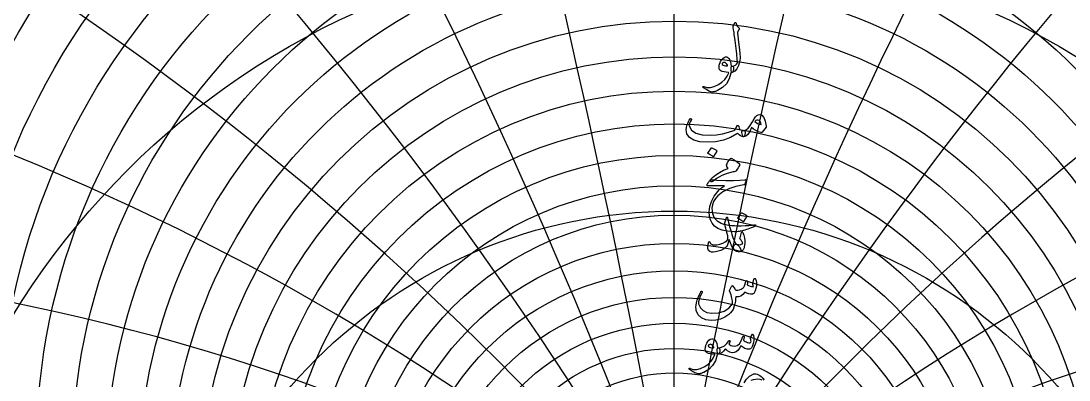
# Model space of a CAD drawing. Header units: millimetres. Extents: x -80 to 80, y -80 to 82.
# Drawn here: x -43.8 to 26.5, y 22.6 to 46.7 of the extents above; entities that cross this region are included whole.
import ezdxf

# ---------------------------------------------------------------- set-up
doc = ezdxf.new("R2010")
doc.units = ezdxf.units.MM
for name, color, linetype in [('CUT_OUTER', 1, 'Continuous'), ('ENGRAVE', 7, 'Continuous'), ('ENGRAVE_FINE', 8, 'Continuous'), ('TEXT', 5, 'Continuous')]:
    doc.layers.add(name, color=color, linetype=linetype)

msp = doc.modelspace()

# ---------------------------------------------------------------- linework, layer by layer
at = {"layer": 'CUT_OUTER'}
for centre, radius, start, end in [((-0.0002, -0.0002), 80.3699, 149.413866, 87.803582), ((-0.0008, 0.0008), 80.3689, 92.195702, 149.41427)]:
    msp.add_arc(centre, radius, start, end, dxfattribs=at)
at = {"layer": 'ENGRAVE'}
msp.add_lwpolyline([(0, -79.2), (0, 79.2)], dxfattribs=at)
for centre, radius in [((0, 0), 79.2), ((0, 17.9864), 42.7145), ((0, 0), 51.8435), ((0, 14.9176), 31.7625), ((0, 13.0112), 22.6198), ((0, 0), 33.9362), ((0, 11.8493), 14.5663)]:
    msp.add_circle(centre, radius, dxfattribs=at)
for centre, radius, start, end in [((0, 23.0822), 56.7498, 105.921623, 74.078377), ((-6.4344, 24.0136), 57.4961, 139.754846, 270.861531), ((6.4344, 24.0136), 57.4961, 269.138469, 40.245154), ((-14.2744, 24.724), 59.1843, 174.656822, 279.54217), ((14.2744, 24.724), 59.1843, 260.45783, 5.343178)]:
    msp.add_arc(centre, radius, start, end, dxfattribs=at)
at = {"layer": 'ENGRAVE_FINE'}
for centre, radius in [((0, 21.8315), 53.6012), ((0, 20.7123), 50.6441), ((0, 19.7075), 47.8562), ((0, 18.8029), 45.2185), ((0, 17.2479), 40.3301), ((0, 16.5787), 38.053), ((0, 15.9713), 35.8722), ((0, 15.4194), 33.7782), ((0, 14.4609), 29.8176), ((0, 14.0453), 27.9367), ((0, 13.6672), 26.1137), ((0, 13.3234), 24.3431), ((0, 12.7282), 20.9394), ((0, 12.4722), 19.2975), ((0, 12.2414), 17.6904), ((0, 12.0343), 16.1144), ((0, 11.6853), 13.0428), ((0, 11.5411), 11.5411)]:
    msp.add_circle(centre, radius, dxfattribs=at)
for centre, radius, start, end in [((-722.8731, -116.4424), 734.0246, 6.5036194, 15.341957), ((-722.8731, -116.4424), 734.0246, 6.5036194, 15.341957), ((722.8731, -116.4424), 734.0246, 164.658043, 173.4963806), ((722.8731, -116.4424), 734.0246, 164.658043, 173.4963806), ((-350.1991, -116.4424), 372.6741, 13.064756, 30.381405), ((-350.1991, -116.4424), 372.6741, 13.064756, 30.381405), ((350.1991, -116.4424), 372.6741, 149.618595, 166.935244), ((350.1991, -116.4424), 372.6741, 149.618595, 166.935244), ((-220.7707, -116.4424), 254.9241, 19.742202, 44.842633), ((-220.7707, -116.4424), 254.9241, 19.742202, 44.842633), ((220.7707, -116.4424), 254.9241, 135.157367, 160.257798), ((220.7707, -116.4424), 254.9241, 135.157367, 160.257798), ((-151.9033, -116.4424), 198.2957, 26.597292, 58.53821), ((-151.9033, -116.4424), 198.2957, 26.597292, 58.53821), ((151.9033, -116.4424), 198.2957, 121.46179, 153.402708), ((151.9033, -116.4424), 198.2957, 121.46179, 153.402708), ((-106.9533, -116.4424), 166.3899, 33.695116, 71.360537), ((-106.9533, -116.4424), 166.3899, 33.695116, 71.360537), ((106.9533, -116.4424), 166.3899, 108.639463, 146.304884), ((106.9533, -116.4424), 166.3899, 108.639463, 146.304884), ((-73.5902, -116.4424), 147.1805, 41.105625, 83.276844), ((-73.5902, -116.4424), 147.1805, 41.105625, 83.276844), ((73.5902, -116.4424), 147.1805, 96.723156, 138.894375), ((73.5902, -116.4424), 147.1805, 96.723156, 138.894375)]:
    msp.add_arc(centre, radius, start, end, dxfattribs=at)
at = {"layer": 'TEXT'}
for points in [[(3.9579, 46.3318), (3.9895, 46.4082), (4.0141, 46.4688), (4.0316, 46.5136), (4.0422, 46.5426), (4.0504, 46.561), (4.0609, 46.5742), (4.0738, 46.5821), (4.089, 46.5847), (4.1063, 46.5818), (4.1206, 46.573), (4.1321, 46.5584), (4.1405, 46.5379), (4.1795, 46.4375), (4.226, 46.347), (4.2802, 46.2665), (4.3419, 46.1959), (4.3592, 46.1734), (4.3642, 46.1479), (4.3569, 46.1195), (4.3373, 46.0882), (4.2342, 45.943), (4.2412, 45.878), (4.2483, 45.8142), (4.2553, 45.7516), (4.2623, 45.6901), (4.2693, 45.6298), (4.2764, 45.5706), (4.2834, 45.5127), (4.2904, 45.4559), (4.3551, 44.9301), (4.3946, 44.5191), (4.409, 44.2229), (4.3982, 44.0414), (4.3097, 43.712), (4.1944, 43.4688), (4.0521, 43.3116), (3.8829, 43.2404), (3.8782, 43.2404), (3.8736, 43.2404), (3.8689, 43.2404), (3.8642, 43.2404), (3.8364, 43.2668), (3.8185, 43.3271), (3.8106, 43.4213), (3.8127, 43.5496), (3.8171, 43.597), (3.8302, 43.6315), (3.8522, 43.6532), (3.8829, 43.662), (4.0018, 43.6857), (4.1007, 43.7287), (4.1798, 43.7911), (4.2389, 43.8727), (4.235, 43.9708), (4.2278, 44.0823), (4.2174, 44.2073), (4.2038, 44.3458), (4.1872, 44.4972), (4.1681, 44.6608), (4.1463, 44.8367), (4.1218, 45.025), (4.0993, 45.21), (4.0785, 45.3763), (4.0595, 45.5238), (4.0422, 45.6526), (4.0273, 45.7627), (4.0152, 45.854), (4.0062, 45.9266), (4, 45.9805), (3.9532, 46.2475), (3.9517, 46.2738), (3.952, 46.2966), (3.9541, 46.316), (3.9579, 46.3318)], [(3.7893, 43.1889), (3.6795, 42.8034), (3.4953, 42.4805), (3.2368, 42.2202), (2.904, 42.0226), (2.8575, 42.0026), (2.8115, 41.9846), (2.7661, 41.9686), (2.7213, 41.9547), (2.6774, 41.9431), (2.6347, 41.9342), (2.5931, 41.9279), (2.5527, 41.9243), (2.452, 41.9386), (2.3185, 41.991), (2.1522, 42.0815), (1.9532, 42.21), (1.9318, 42.2284), (1.9192, 42.2463), (1.9154, 42.2635), (1.9204, 42.2802), (1.9315, 42.2931), (1.9461, 42.299), (1.9643, 42.2978), (1.986, 42.2896), (2.1929, 42.2226), (2.4251, 42.2229), (2.6824, 42.2905), (2.9649, 42.4254), (3.1956, 42.582), (3.3864, 42.7662), (3.5375, 42.9778), (3.6487, 43.217), (3.6479, 43.2255), (3.6452, 43.2322), (3.6408, 43.2372), (3.6347, 43.2404), (3.4734, 43.2498), (3.3361, 43.2685), (3.2228, 43.2966), (3.1335, 43.3341), (3.0644, 43.3921), (3.0211, 43.4723), (3.0035, 43.5747), (3.0117, 43.6994), (3.0144, 43.716), (3.0176, 43.7328), (3.0214, 43.7499), (3.0258, 43.7674), (3.0308, 43.7854), (3.0363, 43.8042), (3.0425, 43.824), (3.0492, 43.8446), (3.1042, 43.9784), (3.171, 44.0894), (3.2494, 44.1775), (3.3396, 44.2428), (3.4318, 44.2785), (3.5164, 44.2779), (3.5934, 44.241), (3.6628, 44.1678), (3.7234, 44.066), (3.7693, 43.9477), (3.8007, 43.813), (3.8174, 43.662), (3.8266, 43.6621), (3.8355, 43.6626), (3.8441, 43.6633), (3.8525, 43.6643), (3.8608, 43.6653), (3.8695, 43.6661), (3.8784, 43.6665), (3.8876, 43.6667), (3.9192, 43.6599), (3.9438, 43.6397), (3.9614, 43.6061), (3.9719, 43.5589), (3.9763, 43.5071), (3.9754, 43.4547), (3.9693, 43.4017), (3.9579, 43.3482), (3.9429, 43.301), (3.9263, 43.2674), (3.9078, 43.2472), (3.8876, 43.2404), (3.7986, 43.2404), (3.798, 43.2319), (3.7963, 43.2205), (3.7934, 43.2062), (3.7893, 43.1889)], [(3.5644, 43.7135), (3.5152, 43.7993), (3.4614, 43.8599), (3.4028, 43.8953), (3.3396, 43.9055), (3.3018, 43.8956), (3.2682, 43.8798), (3.2386, 43.8581), (3.2131, 43.8306), (3.2049, 43.816), (3.2038, 43.8001), (3.2096, 43.7832), (3.2225, 43.765), (3.2708, 43.7226), (3.3408, 43.6936), (3.4324, 43.6781), (3.5457, 43.676), (3.5574, 43.6784), (3.5644, 43.6854), (3.5668, 43.6971), (3.5644, 43.7135)], [(1.0679, 40.1146), (1.0846, 40.1327), (1.1019, 40.1404), (1.1197, 40.1374), (1.1382, 40.124), (1.1522, 40.1064), (1.1569, 40.0865), (1.1522, 40.0642), (1.1382, 40.0397), (1.0668, 39.929), (1.0211, 39.8265), (1.0012, 39.7323), (1.007, 39.6462), (1.1537, 39.3634), (1.4391, 39.1661), (1.8633, 39.0543), (2.4262, 39.0279), (2.844, 39.0587), (3.2448, 39.1228), (3.6285, 39.2203), (3.9953, 39.3511), (4.06, 39.3895), (4.1136, 39.4483), (4.1561, 39.5276), (4.1874, 39.6275), (4.1979, 39.6559), (4.2155, 39.6755), (4.2401, 39.6863), (4.2717, 39.6884), (4.2942, 39.6787), (4.3103, 39.6591), (4.32, 39.6295), (4.3232, 39.59), (4.3452, 39.4922), (4.4064, 39.419), (4.5068, 39.3704), (4.6464, 39.3464), (4.6968, 39.3353), (4.7307, 39.3066), (4.7483, 39.2604), (4.7494, 39.1966), (4.7325, 39.0777), (4.7096, 38.9928), (4.6809, 38.9419), (4.6464, 38.9249), (4.5436, 38.9384), (4.4462, 38.9788), (4.354, 39.0461), (4.267, 39.1404), (4.2597, 39.1442), (4.2471, 39.1415), (4.2292, 39.1324), (4.2061, 39.1169), (3.7693, 38.871), (3.2928, 38.6954), (2.7764, 38.59), (2.2202, 38.5549), (1.7061, 38.59), (1.3068, 38.6954), (1.0223, 38.871), (0.8525, 39.1169), (0.8138, 39.2542), (0.8009, 39.3945), (0.8138, 39.5376), (0.8525, 39.6837), (0.9046, 39.8195), (0.9579, 39.9366), (1.0123, 40.035), (1.0679, 40.1146)], [(5.7331, 40.4144), (5.8797, 40.3623), (6.0012, 40.2153), (6.0975, 39.9735), (6.1687, 39.6368), (6.1713, 39.6125), (6.1698, 39.5912), (6.1643, 39.5727), (6.1546, 39.5572), (5.897, 39.234), (5.8791, 39.2144), (5.8584, 39.2024), (5.8346, 39.198), (5.808, 39.2012), (5.6329, 39.261), (5.4684, 39.3371), (5.3144, 39.4296), (5.171, 39.5385), (5.0554, 39.27), (4.9286, 39.0783), (4.7907, 38.9632), (4.6417, 38.9249), (4.625, 38.931), (4.6078, 38.9495), (4.5899, 38.9802), (4.5715, 39.0233), (4.5431, 39.1298), (4.5328, 39.2153), (4.5407, 39.2797), (4.5668, 39.323), (4.582, 39.3333), (4.5996, 39.3406), (4.6195, 39.345), (4.6417, 39.3464), (4.7483, 39.3646), (4.8525, 39.4144), (4.9544, 39.4957), (5.0539, 39.6087), (5.0975, 39.6743), (5.1628, 39.782), (5.2497, 39.9319), (5.3583, 40.124), (5.4432, 40.251), (5.534, 40.3418), (5.6306, 40.3962), (5.7331, 40.4144)], [(5.3958, 39.9553), (5.4836, 39.8822), (5.5832, 39.8219), (5.6944, 39.7744), (5.8174, 39.7399), (5.8106, 39.8321), (5.7858, 39.9073), (5.7427, 39.9656), (5.6815, 40.0069), (5.611, 40.0282), (5.5398, 40.0268), (5.4681, 40.0025), (5.3958, 39.9553)], [(2.4871, 38.1708), (2.493, 38.1766), (2.5012, 38.1802), (2.5117, 38.1813), (2.5246, 38.1802), (2.6156, 38.1433), (2.7014, 38.0982), (2.7819, 38.0449), (2.8572, 37.9834), (2.8645, 37.9741), (2.8677, 37.9647), (2.8668, 37.9553), (2.8618, 37.946), (2.6417, 37.59), (2.6335, 37.5815), (2.623, 37.5795), (2.6101, 37.5838), (2.5949, 37.5947), (2.5817, 37.604), (2.5609, 37.6181), (2.5325, 37.6368), (2.4965, 37.6602), (2.4523, 37.6884), (2.3993, 37.7211), (2.3375, 37.7586), (2.267, 37.8008), (2.2576, 37.8078), (2.2529, 37.8148), (2.2529, 37.8218), (2.2576, 37.8289)], [(3.9532, 36.5606), (3.5439, 36.4538), (3.1827, 36.3159), (2.8695, 36.147), (2.6042, 35.947), (2.5635, 35.9163), (2.5258, 35.899), (2.4909, 35.8952), (2.459, 35.9049), (2.4219, 35.9491), (2.4274, 36.0114), (2.4757, 36.0919), (2.5668, 36.1906), (2.7819, 36.3692), (3.0293, 36.5302), (3.3089, 36.6736), (3.6206, 36.7995), (3.5316, 36.9306), (3.515, 36.9634), (3.507, 36.9962), (3.5079, 37.029), (3.5176, 37.0618), (3.5805, 37.1868), (3.6382, 37.2901), (3.6906, 37.3718), (3.7377, 37.4318), (3.7679, 37.4602), (3.7974, 37.4751), (3.8264, 37.4766), (3.8548, 37.4646), (4.0196, 37.3715), (4.1581, 37.2843), (4.2702, 37.2029), (4.356, 37.1274), (4.3727, 37.1031), (4.3806, 37.0723), (4.3797, 37.0352), (4.3701, 36.9915), (4.3399, 36.9233), (4.2916, 36.8405), (4.2251, 36.743), (4.1405, 36.6309), (4.1183, 36.6142), (4.0797, 36.5969), (4.0246, 36.5791), (3.9532, 36.5606)], [(2.8478, 36.0173), (3.4488, 35.9962), (3.9684, 35.9939), (4.4066, 36.0103), (4.7635, 36.0454), (4.7745, 36.0467), (4.784, 36.046), (4.792, 36.0432), (4.7986, 36.0384), (4.8035, 36.0318), (4.8062, 36.0237), (4.807, 36.0142), (4.8057, 36.0032), (4.7964, 35.9605), (4.7875, 35.9213), (4.7789, 35.8856), (4.7705, 35.8534), (4.7625, 35.8247), (4.7547, 35.7995), (4.7472, 35.7778), (4.7401, 35.7597), (4.7249, 35.7307), (4.7073, 35.7093), (4.6874, 35.6956), (4.6651, 35.6894), (4.1241, 35.5914), (3.6534, 35.4377), (3.2529, 35.2284), (2.9227, 34.9634), (2.7559, 34.7728), (2.6347, 34.5711), (2.5591, 34.3583), (2.5293, 34.1344), (2.558, 33.7828), (2.6721, 33.4962), (2.8718, 33.2746), (3.1569, 33.118), (3.3048, 33.0706), (3.4672, 33.0313), (3.6443, 33.0003), (3.8361, 32.9775), (4.0422, 32.9625), (4.2623, 32.9552), (4.4965, 32.9555), (4.7448, 32.9634), (4.833, 32.9684), (4.9198, 32.9739), (5.0052, 32.9801), (5.089, 32.9868), (5.1708, 32.9941), (5.25, 33.0021), (5.3266, 33.0105), (5.4005, 33.0196), (5.423, 33.0208), (5.4391, 33.0149), (5.4488, 33.0021), (5.452, 32.9821), (5.4503, 32.959), (5.445, 32.9412), (5.4362, 32.9286), (5.4239, 32.9213), (5.2916, 32.8653), (5.1663, 32.8147), (5.048, 32.7693), (4.9368, 32.7292), (4.8329, 32.6941), (4.7366, 32.6636), (4.6479, 32.6379), (4.5668, 32.6168), (4.4905, 32.6013), (4.4163, 32.5875), (4.3441, 32.5755), (4.274, 32.5653), (4.2057, 32.5574), (4.1388, 32.5524), (4.0734, 32.5503), (4.0094, 32.5512), (3.5726, 32.5852), (3.2085, 32.659), (2.9169, 32.7725), (2.6979, 32.9259), (2.5372, 33.1177), (2.4251, 33.3416), (2.3615, 33.5978), (2.3466, 33.8861), (2.3926, 34.2439), (2.5024, 34.5911), (2.676, 34.9277), (2.9134, 35.2538), (3.0062, 35.3525), (3.1113, 35.447), (3.2287, 35.5375), (3.3583, 35.6238), (2.2248, 35.6332), (2.1976, 35.6449), (2.1862, 35.666), (2.1906, 35.6964), (2.2108, 35.7363), (2.2488, 35.7942), (2.2834, 35.8463), (2.3144, 35.8926), (2.3419, 35.933), (2.3659, 35.9672), (2.3864, 35.995), (2.4034, 36.0164), (2.4169, 36.0313), (2.4473, 36.034), (2.5293, 36.0325), (2.6628, 36.027), (2.8478, 36.0173)], [(4.4942, 33.8132), (4.5, 33.8191), (4.5082, 33.8226), (4.5188, 33.8238), (4.5316, 33.8226), (4.6227, 33.7857), (4.7085, 33.7406), (4.789, 33.6873), (4.8642, 33.6259), (4.8715, 33.6165), (4.8747, 33.6071), (4.8739, 33.5978), (4.8689, 33.5884), (4.6487, 33.2324), (4.6405, 33.2239), (4.63, 33.2219), (4.6171, 33.2263), (4.6019, 33.2371), (4.5887, 33.2465), (4.5679, 33.2605), (4.5395, 33.2793), (4.5035, 33.3027), (4.4593, 33.3308), (4.4064, 33.3636), (4.3446, 33.401), (4.274, 33.4432), (4.2647, 33.4502), (4.26, 33.4572), (4.26, 33.4643), (4.2647, 33.4713)], [(3.5902, 33.4104), (3.6171, 33.2876), (3.6464, 33.1627), (3.678, 33.0358), (3.712, 32.9069), (3.7483, 32.7753), (3.7869, 32.6405), (3.8279, 32.5025), (3.8712, 32.3612), (3.9587, 32.1071), (4.0387, 31.9162), (4.111, 31.7886), (4.1757, 31.7242), (4.2322, 31.6859), (4.2893, 31.6317), (4.3469, 31.5617), (4.4052, 31.476), (4.4602, 31.3697), (4.4754, 31.2898), (4.4508, 31.2362), (4.3864, 31.209), (4.1783, 31.2301), (3.9942, 31.3682), (3.834, 31.6235), (3.6979, 31.9959), (3.695, 32.002), (3.6909, 32.0064), (3.6856, 32.009), (3.6792, 32.0099), (3.6745, 32.009), (3.6698, 32.0064), (3.6651, 32.002), (3.6604, 31.9959), (3.6473, 31.9356), (3.6312, 31.8718), (3.6121, 31.8044), (3.5902, 31.7336), (3.5662, 31.6665), (3.541, 31.6106), (3.5147, 31.5658), (3.4871, 31.5322), (3.3882, 31.4458), (3.2647, 31.3694), (3.1165, 31.303), (2.9438, 31.2465), (2.7682, 31.2046), (2.6159, 31.1867), (2.4871, 31.1929), (2.3817, 31.223), (2.2916, 31.2986), (2.2506, 31.4315), (2.2588, 31.6217), (2.3162, 31.8694), (2.3217, 31.8776), (2.3291, 31.8835), (2.3381, 31.887), (2.349, 31.8881), (2.3618, 31.8867), (2.3724, 31.8823), (2.3806, 31.875), (2.3864, 31.8647), (2.4087, 31.8129), (2.4333, 31.7699), (2.4602, 31.7356), (2.4895, 31.7102), (2.5808, 31.6762), (2.7049, 31.668), (2.8618, 31.6856), (3.0515, 31.7289), (3.2538, 31.7939), (3.411, 31.8671), (3.5231, 31.9484), (3.5902, 32.038), (3.6013, 32.1288), (3.5832, 32.2839), (3.5357, 32.5035), (3.459, 32.7874), (3.4222, 32.937), (3.4005, 33.0579), (3.3941, 33.1502), (3.4028, 33.2137), (3.4918, 33.4666), (3.5015, 33.4932), (3.5117, 33.5123), (3.5226, 33.5237), (3.534, 33.5275), (3.548, 33.5202), (3.5621, 33.4982), (3.5761, 33.4616), (3.5902, 33.4104)], [(4.5363, 31.8975), (4.5088, 31.9435), (4.4825, 31.983), (4.4573, 32.0161), (4.4333, 32.0427), (4.416, 32.0655), (4.4064, 32.0919), (4.4043, 32.1218), (4.4099, 32.1551), (4.5082, 32.5111), (4.522, 32.5421), (4.5398, 32.5509), (4.5618, 32.5374), (4.5879, 32.5017), (4.6271, 32.4259), (4.6605, 32.3343), (4.688, 32.2268), (4.7096, 32.1036), (4.7222, 31.9853), (4.7272, 31.8694), (4.7246, 31.7558), (4.7143, 31.6446), (4.6976, 31.5477), (4.6757, 31.4631), (4.6484, 31.3908), (4.616, 31.3308), (4.5758, 31.2863), (4.5211, 31.2511), (4.4517, 31.2254), (4.3677, 31.209), (4.2816, 31.2058), (4.2014, 31.2195), (4.1271, 31.2503), (4.0586, 31.298), (4.0056, 31.3586), (3.9778, 31.428), (3.9751, 31.5061), (3.9977, 31.5931), (4.0337, 31.6642), (4.0761, 31.709), (4.125, 31.7274), (4.1804, 31.7195), (4.308, 31.6888), (4.4192, 31.6856), (4.5141, 31.7099), (4.5925, 31.7617), (4.5943, 31.7754), (4.5855, 31.8027), (4.5662, 31.8434), (4.5363, 31.8975)], [(5.3443, 29.3742), (5.3525, 29.3947), (5.363, 29.4093), (5.3759, 29.4181), (5.3911, 29.4211), (5.4107, 29.4187), (5.4274, 29.4117), (5.4412, 29.4), (5.452, 29.3836), (5.4787, 29.325), (5.4977, 29.2524), (5.5091, 29.1658), (5.5129, 29.0651), (5.5027, 28.9006), (5.4719, 28.7442), (5.4207, 28.5961), (5.349, 28.4562), (5.3244, 28.4225), (5.2975, 28.3965), (5.2682, 28.378), (5.2366, 28.3672), (5.1221, 28.3599), (4.9989, 28.3801), (4.8668, 28.4278), (4.726, 28.503), (4.6075, 28.3405), (4.4672, 28.2325), (4.3054, 28.179), (4.1218, 28.1798), (4.1158, 28.081), (4.1072, 27.986), (4.0959, 27.8948), (4.082, 27.8075), (4.0655, 27.7233), (4.0463, 27.6418), (4.0245, 27.5629), (4, 27.4866), (3.9432, 27.349), (3.8665, 27.222), (3.7699, 27.1055), (3.6534, 26.9995), (3.3809, 26.818), (3.0925, 26.6904), (2.7884, 26.6166), (2.4684, 26.5967), (2.108, 26.6456), (1.8232, 26.7735), (1.6139, 26.9805), (1.4801, 27.2665), (1.462, 27.3695), (1.459, 27.4913), (1.4713, 27.6318), (1.4988, 27.7911), (1.543, 27.9655), (1.6054, 28.147), (1.6859, 28.3356), (1.7846, 28.5311), (1.7925, 28.5434), (1.8021, 28.5522), (1.8135, 28.5575), (1.8267, 28.5592), (1.8399, 28.5581), (1.8513, 28.5545), (1.861, 28.5487), (1.8689, 28.5405), (1.8741, 28.5285), (1.8759, 28.5159), (1.8741, 28.5027), (1.8689, 28.489), (1.7436, 28.2287), (1.6628, 28.0147), (1.6265, 27.847), (1.6347, 27.7255), (1.7529, 27.4576), (1.9391, 27.263), (2.1932, 27.1415), (2.5152, 27.0932), (2.9655, 27.1219), (3.3466, 27.236), (3.6587, 27.4357), (3.9017, 27.7208), (3.9008, 27.9088), (3.87, 28.1072), (3.8095, 28.3162), (3.719, 28.5358), (3.7076, 28.5581), (3.7014, 28.578), (3.7006, 28.5955), (3.7049, 28.6107), (3.7301, 28.663), (3.7541, 28.712), (3.777, 28.7579), (3.7986, 28.8004), (3.8191, 28.8392), (3.8384, 28.8736), (3.8566, 28.9036), (3.8736, 28.9293), (3.8832, 28.9401), (3.8935, 28.9445), (3.9043, 28.9424), (3.9157, 28.9339), (3.9216, 28.9275), (3.9298, 28.9175), (3.9403, 28.9041), (3.9532, 28.8871), (3.9678, 28.8666), (3.9836, 28.8426), (4.0006, 28.8151), (4.0188, 28.7841), (4.0556, 28.7243), (4.0867, 28.681), (4.1119, 28.6541), (4.1312, 28.6435), (4.253, 28.6333), (4.3747, 28.6541), (4.4965, 28.7059), (4.6183, 28.7887), (4.6625, 28.8438), (4.7061, 28.9339), (4.7492, 29.0592), (4.7916, 29.2197), (4.7957, 29.2349), (4.8033, 29.2478), (4.8144, 29.2583), (4.8291, 29.2665), (4.8428, 29.2718), (4.856, 29.2735), (4.8686, 29.2718), (4.8806, 29.2665), (4.8985, 29.2372), (4.9052, 29.1822), (4.9008, 29.1014), (4.8853, 28.9948), (4.9798, 28.9369), (5.0808, 28.8988), (5.1883, 28.8807), (5.3021, 28.8824), (5.3007, 28.9167), (5.2963, 28.9445), (5.289, 28.9658), (5.2787, 28.9808), (5.267, 28.9948), (5.26, 29.0089), (5.2576, 29.0229), (5.26, 29.037)], [(2.8689, 24.2891), (2.7591, 23.9035), (2.575, 23.5806), (2.3165, 23.3204), (1.9836, 23.1228), (1.9371, 23.1027), (1.8911, 23.0847), (1.8457, 23.0688), (1.8009, 23.0549), (1.757, 23.0433), (1.7143, 23.0344), (1.6727, 23.0281), (1.6323, 23.0244), (1.5316, 23.0388), (1.3981, 23.0912), (1.2319, 23.1816), (1.0328, 23.3102), (1.0114, 23.3286), (0.9988, 23.3465), (0.995, 23.3637), (1, 23.3804), (1.0111, 23.3933), (1.0258, 23.3991), (1.0439, 23.398), (1.0656, 23.3898), (1.2725, 23.3227), (1.5047, 23.323), (1.762, 23.3907), (2.0445, 23.5256), (2.2752, 23.6822), (2.4661, 23.8664), (2.6171, 24.078), (2.7284, 24.3172), (2.7275, 24.3257), (2.7248, 24.3324), (2.7205, 24.3374), (2.7143, 24.3406), (2.553, 24.35), (2.4157, 24.3687), (2.3024, 24.3968), (2.2131, 24.4343), (2.144, 24.4922), (2.1007, 24.5725), (2.0832, 24.6749), (2.0913, 24.7996), (2.094, 24.8162), (2.0972, 24.833), (2.101, 24.8501), (2.1054, 24.8675), (2.1104, 24.8855), (2.1159, 24.9044), (2.1221, 24.9242), (2.1288, 24.9448), (2.1839, 25.0786), (2.2506, 25.1896), (2.3291, 25.2777), (2.4192, 25.343), (2.5114, 25.3787), (2.596, 25.3781), (2.673, 25.3412), (2.7424, 25.268), (2.803, 25.1661), (2.849, 25.0479), (2.8803, 24.9132), (2.897, 24.7622), (2.9062, 24.7623), (2.9151, 24.7627), (2.9238, 24.7635), (2.9321, 24.7645), (2.9404, 24.7655), (2.9491, 24.7663), (2.958, 24.7667), (2.9672, 24.7668), (2.9988, 24.7601), (3.0234, 24.7399), (3.041, 24.7062), (3.0515, 24.6591), (3.0559, 24.6073), (3.0551, 24.5549), (3.0489, 24.5019), (3.0375, 24.4483), (3.0226, 24.4012), (3.0059, 24.3675), (2.9874, 24.3473), (2.9672, 24.3406), (2.8782, 24.3406), (2.8777, 24.3321), (2.8759, 24.3207), (2.873, 24.3064), (2.8689, 24.2891)], [(5.2342, 25.6755), (5.2445, 25.6825), (5.2565, 25.6802), (5.2702, 25.6685), (5.2857, 25.6474), (5.3024, 25.6117), (5.315, 25.5608), (5.3235, 25.4946), (5.3279, 25.4132), (5.3294, 25.3207), (5.3244, 25.2305), (5.313, 25.1427), (5.2951, 25.0572), (5.243, 24.891), (5.185, 24.7715), (5.1212, 24.6989), (5.0516, 24.6732), (4.8867, 24.6828), (4.7342, 24.7259), (4.594, 24.8023), (4.4661, 24.912), (4.3782, 24.739), (4.274, 24.6041), (4.1534, 24.5072), (4.0164, 24.4483), (3.8727, 24.4355), (3.7272, 24.4718), (3.5799, 24.5572), (3.4309, 24.6919), (3.3103, 24.5382), (3.1921, 24.4284), (3.0761, 24.3626), (2.9625, 24.3406), (2.9397, 24.3535), (2.9181, 24.3921), (2.8976, 24.4565), (2.8782, 24.5467), (2.8712, 24.6357), (2.8829, 24.7013), (2.9134, 24.7434), (2.9625, 24.7622), (3.1786, 24.811), (3.3677, 24.9062), (3.5299, 25.0476), (3.6651, 25.2352), (3.6724, 25.2455), (3.6804, 25.2528), (3.6888, 25.2572), (3.6979, 25.2586), (3.709, 25.2575), (3.719, 25.254), (3.7278, 25.2481), (3.7354, 25.2399), (3.7398, 25.2147), (3.7295, 25.172), (3.7046, 25.1117), (3.6651, 25.0338), (3.7169, 24.9738), (3.7974, 24.9296), (3.9066, 24.9012), (4.0445, 24.8886), (4.2164, 24.9246), (4.3665, 25.042), (4.4951, 25.2408), (4.6019, 25.5209), (4.6072, 25.5353), (4.6136, 25.5455), (4.6212, 25.5517), (4.63, 25.5537), (4.6432, 25.5526), (4.6546, 25.549), (4.6643, 25.5432), (4.6722, 25.535), (4.678, 25.5233), (4.6815, 25.5116), (4.6827, 25.4999), (4.6815, 25.4882), (4.6347, 25.2914), (4.6894, 25.2428), (4.7553, 25.2001), (4.8323, 25.1632), (4.9204, 25.1322), (5.0062, 25.112), (5.0715, 25.1076), (5.1163, 25.119), (5.1405, 25.1462), (5.1485, 25.1878), (5.1441, 25.2469), (5.1274, 25.3236), (5.0984, 25.4179), (5.1034, 25.4445), (5.1277, 25.4964), (5.1713, 25.5733), (5.2342, 25.6755)], [(2.644, 24.8137), (2.5949, 24.8994), (2.541, 24.96), (2.4825, 24.9955), (2.4192, 25.0057), (2.3815, 24.9958), (2.3478, 24.98), (2.3182, 24.9583), (2.2928, 24.9308), (2.2846, 24.9161), (2.2834, 24.9003), (2.2892, 24.8833), (2.3021, 24.8652), (2.3504, 24.8228), (2.4204, 24.7938), (2.512, 24.7783), (2.6253, 24.7762), (2.637, 24.7785), (2.644, 24.7856), (2.6464, 24.7973), (2.644, 24.8137)]]:
    msp.add_lwpolyline(points, close=True, dxfattribs=at)
for points in [[(4.685, 22.4277), (4.8384, 22.6686), (5.0551, 22.8656), (5.3349, 23.0187), (5.3961, 23.0331), (5.4672, 23.0293), (5.5483, 23.0073), (5.6394, 22.9672), (5.7339, 22.9125), (5.8209, 22.8513), (5.9002, 22.7837), (5.9719, 22.7096), (5.9921, 22.6824), (6.0012, 22.6569), (5.9992, 22.6332), (5.986, 22.6112), (5.9661, 22.5943)], [(5.8923, 22.5925), (5.7521, 22.6367), (5.6031, 22.6569), (5.4453, 22.6531), (5.2787, 22.6253), (5.128, 22.5802)]]:
    msp.add_lwpolyline(points, dxfattribs=at)

doc.saveas('drawing.dxf')
